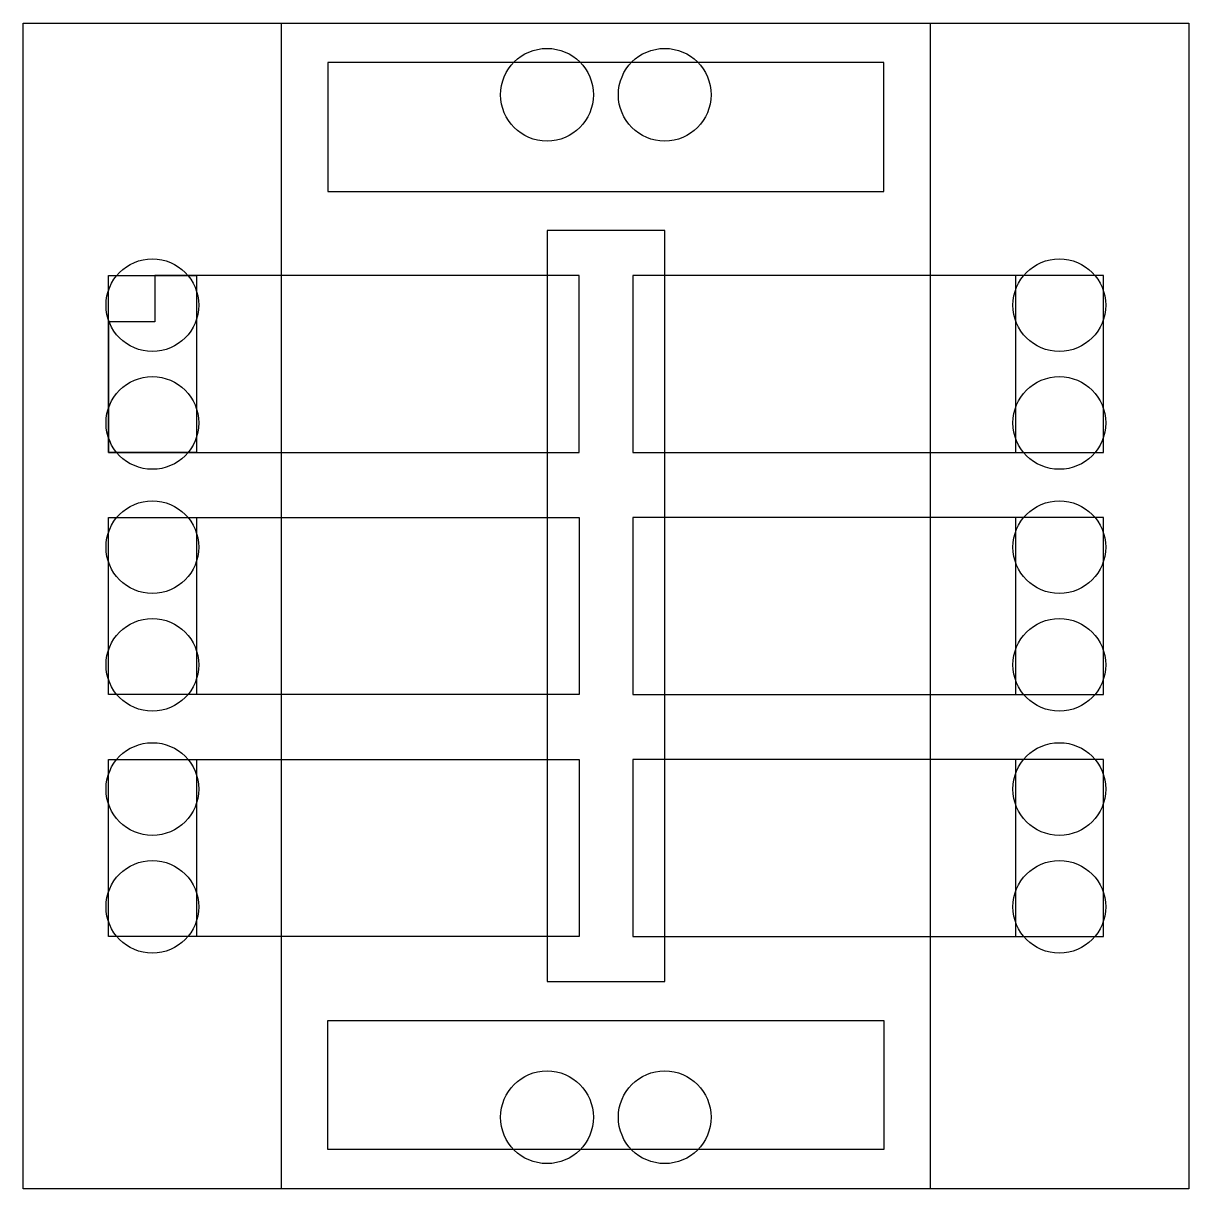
# Model space of a CAD drawing. Header units: inches. Extents: x 0 to 12.6, y 0 to 12.6.
import ezdxf

# ---------------------------------------------------------------- set-up
doc = ezdxf.new("R2010")
doc.units = ezdxf.units.IN
doc.header["$MEASUREMENT"] = 0
for name, color, linetype in [('evaporated_metal', 253, 'Continuous'), ('glass_outline', 7, 'Continuous'), ('pin_placements', 6, 'Continuous'), ('TC_edges', 1, 'Continuous')]:
    doc.layers.add(name, color=color, linetype=linetype)

msp = doc.modelspace()

# ---------------------------------------------------------------- linework, layer by layer
at = {"layer": 'evaporated_metal'}
for points in [[(3.285, 12.14975), (3.285, 10.75975), (9.285, 10.75975), (9.285, 12.14975)], [(1.4175, 9.3515), (0.9175, 9.3515), (0.9175, 7.9415), (5.9975, 7.9415), (5.9975, 9.8515), (1.4175, 9.8515)], [(11.6555, 7.9415), (11.6555, 9.8515), (6.5755, 9.8515), (6.5755, 7.9415)], [(0.9175, 5.3315), (0.9175, 7.2415), (5.9975, 7.2415), (5.9975, 5.3315)], [(11.6555, 5.3315), (11.6555, 7.2415), (6.5755, 7.2415), (6.5755, 5.3315)], [(0.9175, 2.7215), (0.9175, 4.6315), (5.9975, 4.6315), (5.9975, 2.7215)], [(11.6555, 2.7215), (11.6555, 4.6315), (6.5755, 4.6315), (6.5755, 2.7215)], [(3.285, 0.42325), (3.285, 1.81325), (9.285, 1.81325), (9.285, 0.42325)]]:
    msp.add_lwpolyline(points, close=True, dxfattribs=at)
at = {"layer": 'glass_outline'}
msp.add_lwpolyline([(0, 0), (0, 12.573), (12.573, 12.573), (12.573, 0)], close=True, dxfattribs=at)
at = {"layer": 'pin_placements'}
for centre in [(5.65, 11.80225), (6.92, 11.80225), (1.3925, 9.5315), (11.1775, 9.5315), (1.3925, 8.2615), (11.1775, 8.2615), (1.3925, 6.9215), (11.1775, 6.9215), (1.3925, 5.6515), (11.1775, 5.6515), (1.3925, 4.3115), (11.1775, 4.3115), (1.3925, 3.0415), (11.1775, 3.0415), (5.65, 0.77075), (6.92, 0.77075)]:
    msp.add_circle(centre, 0.5, dxfattribs=at)
at = {"layer": 'TC_edges'}
for points in [[(2.785, 0), (2.785, 12.573), (9.785, 12.573), (9.785, 0)], [(5.65, 10.3365), (5.65, 2.2365), (6.92, 2.2365), (6.92, 10.3365)], [(0.9175, 7.9415), (0.9175, 9.8515), (1.8675, 9.8515), (1.8675, 7.9415)], [(11.6555, 7.9415), (11.6555, 9.8515), (10.7055, 9.8515), (10.7055, 7.9415)], [(0.9175, 5.3315), (0.9175, 7.2415), (1.8675, 7.2415), (1.8675, 5.3315)], [(11.6555, 5.3315), (11.6555, 7.2415), (10.7055, 7.2415), (10.7055, 5.3315)], [(0.9175, 2.7215), (0.9175, 4.6315), (1.8675, 4.6315), (1.8675, 2.7215)], [(11.6555, 2.7215), (11.6555, 4.6315), (10.7055, 4.6315), (10.7055, 2.7215)]]:
    msp.add_lwpolyline(points, close=True, dxfattribs=at)

doc.saveas('drawing.dxf')
